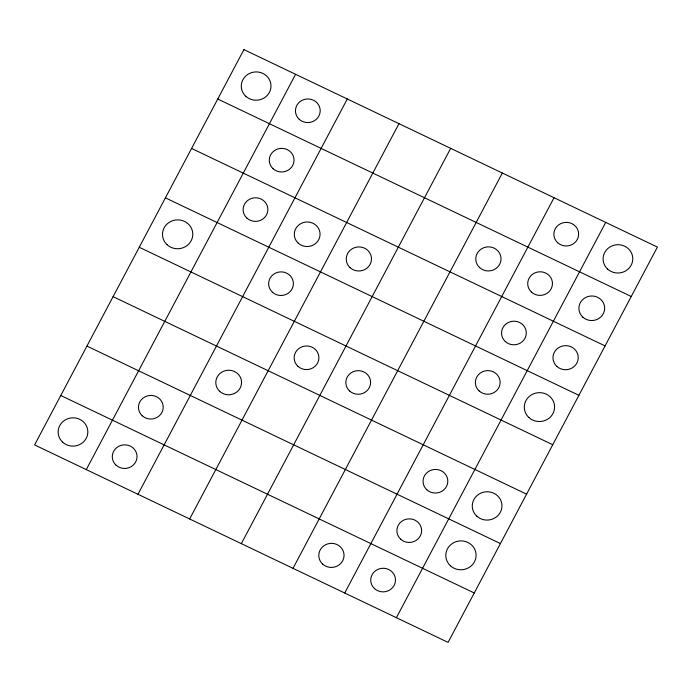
<?xml version="1.0" encoding="UTF-8"?>
<svg xmlns="http://www.w3.org/2000/svg" width="692" height="692" viewBox="0 0 692 692"><rect width="100%" height="100%" fill="white"/><g stroke="black" fill="none" stroke-linecap="round" stroke-linejoin="round"><path stroke-width="1.04" d="M86.284 469.608L295.596 74.295M137.968 494.287L347.289 98.982M189.66 518.974L398.973 123.66M241.344 543.653L450.656 148.347M293.027 568.34L502.34 173.026M344.711 593.018L554.033 197.713M396.404 617.705L605.716 222.392M217.746 99.025L631.234 296.496M191.589 148.443L605.067 345.905M165.423 197.851L578.91 395.322M139.256 247.269L552.744 444.731M113.09 296.678L526.577 494.149M86.933 346.095L500.411 543.557M60.766 395.504L474.254 592.975M243.913 49.616L34.6 444.921L448.087 642.384L657.4 247.079L243.913 49.616M607.619 269.093A14.861 14.16 -3.2 0 0 632.35 262.207A14.861 14.16 -3.2 0 0 613.847 245.262A14.861 14.16 -3.2 0 0 607.619 269.093M557.648 242.702A12.378 11.799 -3.2 0 0 578.261 236.967A12.378 11.799 -3.2 0 0 562.838 222.841A12.378 11.799 -3.2 0 0 557.648 242.702M299.221 119.292A12.378 11.799 -3.2 0 0 319.834 113.549A12.378 11.799 -3.2 0 0 304.411 99.432A12.378 11.799 -3.2 0 0 299.221 119.292M245.816 96.309A14.861 14.16 -3.2 0 0 270.546 89.432A14.861 14.16 -3.2 0 0 252.044 72.478A14.861 14.16 -3.2 0 0 245.816 96.309M582.82 317.144A12.88 12.274 -3.2 0 0 604.272 311.175A12.88 12.274 -3.2 0 0 588.226 296.487A12.88 12.274 -3.2 0 0 582.82 317.144M531.482 292.119A12.378 11.799 -3.2 0 0 552.095 286.384A12.378 11.799 -3.2 0 0 536.672 272.259A12.378 11.799 -3.2 0 0 531.482 292.119M273.055 168.701A12.378 11.799 -3.2 0 0 293.668 162.966A12.378 11.799 -3.2 0 0 278.245 148.841A12.378 11.799 -3.2 0 0 273.055 168.701M556.835 366.388A12.629 12.041 -3.2 0 0 577.855 360.532A12.629 12.041 -3.2 0 0 562.129 346.13A12.629 12.041 -3.2 0 0 556.835 366.388M505.324 341.537A12.378 11.799 -3.2 0 0 525.929 335.793A12.378 11.799 -3.2 0 0 510.514 321.668A12.378 11.799 -3.2 0 0 505.324 341.537M246.897 218.118A12.378 11.799 -3.2 0 0 267.501 212.383A12.378 11.799 -3.2 0 0 252.087 198.258A12.378 11.799 -3.2 0 0 246.897 218.118M528.913 417.544A15.155 14.445 -3.2 0 0 554.145 410.52A15.155 14.445 -3.2 0 0 535.271 393.229A15.155 14.445 -3.2 0 0 528.913 417.544M479.158 390.945A12.378 11.799 -3.2 0 0 499.771 385.21A12.378 11.799 -3.2 0 0 484.348 371.085A12.378 11.799 -3.2 0 0 479.158 390.945M426.826 489.772A12.378 11.799 -3.2 0 0 447.439 484.037A12.378 11.799 -3.2 0 0 432.016 469.911A12.378 11.799 -3.2 0 0 426.826 489.772M400.659 539.189A12.378 11.799 -3.2 0 0 421.272 533.454A12.378 11.799 -3.2 0 0 405.858 519.329A12.378 11.799 -3.2 0 0 400.659 539.189M142.232 415.771A12.378 11.799 -3.2 0 0 162.845 410.036A12.378 11.799 -3.2 0 0 147.422 395.911A12.378 11.799 -3.2 0 0 142.232 415.771M374.502 588.598A12.378 11.799 -3.2 0 0 395.115 582.863A12.378 11.799 -3.2 0 0 379.692 568.737A12.378 11.799 -3.2 0 0 374.502 588.598M116.074 465.188A12.378 11.799 -3.2 0 0 136.679 459.445A12.378 11.799 -3.2 0 0 121.264 445.319A12.378 11.799 -3.2 0 0 116.074 465.188M62.669 442.205A14.861 14.16 -3.2 0 0 87.4 435.32A14.861 14.16 -3.2 0 0 68.897 418.375A14.861 14.16 -3.2 0 0 62.669 442.205M349.624 390.997A12.378 11.799 -3.2 0 0 370.229 385.254A12.378 11.799 -3.2 0 0 354.814 371.128A12.378 11.799 -3.2 0 0 349.624 390.997M297.932 366.31A12.378 11.799 -3.2 0 0 318.545 360.575A12.378 11.799 -3.2 0 0 303.122 346.45A12.378 11.799 -3.2 0 0 297.932 366.31M298.235 243.143A12.88 12.274 -3.2 0 0 319.678 237.174A12.88 12.274 -3.2 0 0 303.632 222.478A12.88 12.274 -3.2 0 0 298.235 243.143M350.091 267.657A12.629 12.041 -3.2 0 0 371.12 261.801A12.629 12.041 -3.2 0 0 355.385 247.399A12.629 12.041 -3.2 0 0 350.091 267.657M450.423 565.779A15.155 14.445 -3.2 0 0 475.655 558.764A15.155 14.445 -3.2 0 0 456.772 541.473A15.155 14.445 -3.2 0 0 450.423 565.779M476.797 516.163A14.861 14.16 -3.2 0 0 501.527 509.277A14.861 14.16 -3.2 0 0 483.025 492.332A14.861 14.16 -3.2 0 0 476.797 516.163M272.414 292.214A12.378 11.799 -3.2 0 0 293.027 286.479A12.378 11.799 -3.2 0 0 277.604 272.354A12.378 11.799 -3.2 0 0 272.414 292.214M219.736 391.387A12.88 12.274 -3.2 0 0 241.179 385.418A12.88 12.274 -3.2 0 0 225.142 370.722A12.88 12.274 -3.2 0 0 219.736 391.387M479.625 267.605A12.629 12.041 -3.2 0 0 500.653 261.758A12.629 12.041 -3.2 0 0 484.919 247.347A12.629 12.041 -3.2 0 0 479.625 267.605M322.645 564.092A12.629 12.041 -3.2 0 0 343.665 558.236A12.629 12.041 -3.2 0 0 327.939 543.826A12.629 12.041 -3.2 0 0 322.645 564.092M167.118 244.76A15.155 14.445 -3.2 0 0 192.341 237.737A15.155 14.445 -3.2 0 0 173.467 220.445A15.155 14.445 -3.2 0 0 167.118 244.76"/></g></svg>
